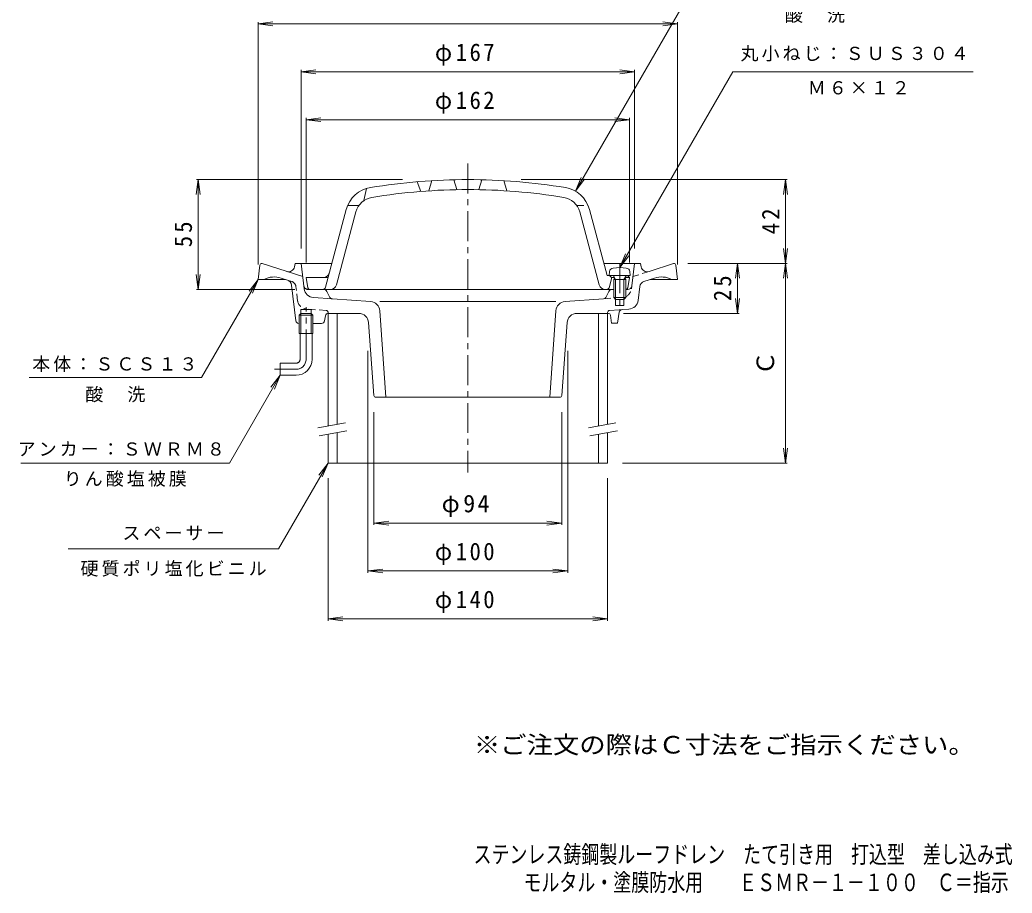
# Model space of a CAD drawing. Units: millimetres, scale not verified, with parts at other scales. Extents: x -268 to 229, y -346 to 314.
# Drawn here: x -267.8 to 229, y -346 to 91.3 of the extents above; entities that cross this region are included whole.
import ezdxf
from ezdxf.enums import TextEntityAlignment as Align

# ---------------------------------------------------------------- set-up
doc = ezdxf.new("R2010")
doc.units = ezdxf.units.MM
doc.header["$LTSCALE"] = 3
for name, pattern in [('CHAIN1', [8, 5, -1, 1, -1]), ('DASHED1', [1.8, 1.2, -0.6]), ('DOUBLE_CHAIN2', [12.8, 9, -1, 0.6, -0.6, 0.6, -1])]:
    doc.linetypes.add(name, pattern=pattern)
for name, color, linetype, lineweight in [('0-0_通り芯', 3, 'Continuous', 9), ('0-2_仕上', 6, 'Continuous', 9), ('0-3_建具', 4, 'Continuous', 9), ('0-4_その他', 7, 'Continuous', 9), ('0-5_寸法', 7, 'Continuous', 9)]:
    doc.layers.add(name, color=color, linetype=linetype, lineweight=lineweight)
doc.layers.add('F-5_F-5ﾚｲﾔ', color=6, linetype='Continuous')
doc.styles.add('ＭＳ ゴシック', font='')
doc.styles.get('ＭＳ ゴシック').set_extended_font_data('MS Gothic')

msp = doc.modelspace()

# ---------------------------------------------------------------- linework, layer by layer
at = {"layer": '0-0_通り芯', "linetype": 'CHAIN1'}
for p, q in [((-43.5, 19.412), (-43.5, -135.435)), ((-124.5, -78.697), (-124.5, -52.664)), ((-140.28, -83.697), (-129.5, -83.697))]:
    msp.add_line(p, q, dxfattribs=at)
at = {"layer": '0-0_通り芯'}
for p, q in [((-147.61, -31.573), (-148.5, -38.697)), ((-146.617, -30.697), (-146.5, -30.697)), ((-146.5, -30.697), (-126.19, -37.296)), ((-130, -30.697), (-130.342, -32.421)), ((-111.624, -30.697), (-130, -30.697)), ((-125.441, -43.393), (-127, -30.697)), ((24.624, -30.697), (43, -30.697)), ((38.619, -41.941), (40, -30.697)), ((43, -30.697), (43.342, -32.421)), ((59.5, -30.697), (47.212, -34.69)), ((59.617, -30.697), (59.5, -30.697)), ((60.609, -31.573), (61.5, -38.697)), ((-148.5, -38.697), (-134.823, -38.697)), ((-133.826, -39.021), (-137.01, -37.986)), ((44.667, -39.722), (50.01, -37.986)), ((61.5, -38.697), (47.823, -38.697)), ((-129.657, -59.373), (-131.774, -41.521)), ((28.603, -43.697), (29.541, -43.697)), ((35.542, -43.697), (36.634, -43.697)), ((41.761, -49.175), (42.616, -42.21)), ((-120.827, -47.771), (-92.216, -49.772)), ((24.479, -48.425), (5.216, -49.772)), ((27.171, -44.75), (25.805, -47.363)), ((34.672, -48.697), (34.672, -51.697)), ((-127.05, -53.697), (-121.95, -53.697)), ((-127.05, -55.697), (-127.05, -53.697)), ((-121.95, -55.697), (-121.95, -53.697)), ((-87.577, -49.772), (0.577, -49.772)), ((-87.577, -54.404), (-84.485, -97.697)), ((0.577, -54.404), (-2.515, -97.697)), ((27.43, -54.233), (37.147, -53.554)), ((-127.05, -55.697), (-127.95, -56.597)), ((-127.95, -56.597), (-121.05, -56.597)), ((-127.95, -65.697), (-127.95, -56.597)), ((-121.95, -55.697), (-127.05, -55.697)), ((-127.05, -65.697), (-127.05, -55.697)), ((-121.95, -55.697), (-121.05, -56.597)), ((-121.95, -55.697), (-121.95, -65.697)), ((-121.05, -56.597), (-121.05, -65.697)), ((-114.771, -56.882), (-115.248, -59.508)), ((-98.156, -55.697), (-113.5, -55.697)), ((26.882, -55.697), (11.156, -55.697)), ((26.5, -55.231), (26.5, -55.697)), ((27.87, -56.546), (28.5, -60.66)), ((32.324, -55.072), (31.5, -60.66)), ((-127.95, -60.697), (-128.167, -60.697)), ((-116.715, -60.697), (-121.05, -60.697)), ((-90.566, -96.768), (-93.168, -60.341)), ((6.168, -60.341), (3.566, -96.768)), ((31.5, -60.66), (28.5, -60.66)), ((-127.95, -65.697), (-121.05, -65.697)), ((-127.5, -78.697), (-127.5, -65.697)), ((-121.5, -78.697), (-121.5, -65.697)), ((-129.5, -80.697), (-137.5, -80.697)), ((-137.5, -86.697), (-137.5, -80.697)), ((-129.5, -86.697), (-137.5, -86.697)), ((-89.569, -97.697), (2.569, -97.697))]:
    msp.add_line(p, q, dxfattribs=at)
at = {"layer": '0-0_通り芯', "linetype": 'DASHED1'}
for p, q in [((47.212, -34.69), (39.19, -37.296)), ((-131.667, -39.722), (-133.826, -39.021)), ((-128.715, -49.55), (-129.616, -42.21)), ((38.441, -43.393), (38.619, -41.941)), ((24.478, -48.413), (29.758, -48.044)), ((-114.43, -54.233), (-124.147, -53.554)), ((-113.5, -55.231), (-113.5, -55.697))]:
    msp.add_line(p, q, dxfattribs=at)
at = {"layer": '0-0_通り芯', "linetype": 'DOUBLE_CHAIN2'}
for p, q in [((-115.603, -43.697), (-123.634, -43.697)), ((-114.171, -44.75), (-112.668, -47.68))]:
    msp.add_line(p, q, dxfattribs=at)
at = {"layer": '0-0_通り芯'}
msp.add_lwpolyline([(30.411, -48.697), (30.411, -51.697), (34.672, -51.697)], dxfattribs=at)
for centre, radius, start, end in [((-146.617, -31.697), 1, 90, 172.8746), ((-133.285, -31.836), 3, 251.99994, 348.7693), ((46.285, -31.836), 3, 191.2307, 288.00006), ((59.617, -31.697), 1, 7.12526, 90), ((-140.409, -48.448), 11, 71.99997, 117.56897), ((-134.753, -41.874), 3, 6.76268, 72.00015), ((45.594, -42.575), 3, 107.99985, 172.99957), ((53.409, -48.448), 11, 62.43103, 108.00003), ((-120.478, -42.784), 5, 186.99902, 266.00024), ((28.603, -45.197), 1.5, 90, 162.6731), ((36.634, -41.697), 2, 270, 353.00002), ((24.373, -46.917), 1.5, 274.00117, 342.67337), ((36.798, -48.566), 5, 273.99976, 352.99933), ((-92.564, -54.76), 5, 4.08577, 86.00006), ((5.564, -54.76), 5, 93.99994, 175.91423), ((27.5, -55.231), 1, 93.99933, 180), ((33.808, -55.291), 1.5, 94, 171.61166), ((-128.167, -59.197), 1.5, 186.76208, 270), ((-116.715, -59.197), 1.5, 270, 348.02353), ((-113.303, -57.193), 1.5, 85.99995, 168.02353), ((-98.156, -60.697), 5, 4.08537, 90), ((11.156, -60.697), 5, 90, 175.91463), ((26.882, -56.697), 1, 8.70119, 90), ((-129.5, -78.697), 2, 270, 0), ((-129.5, -78.697), 8, 270, 0), ((-89.569, -96.697), 1, 184.08583, 270), ((2.569, -96.697), 1, 270, 355.91617)]:
    msp.add_arc(centre, radius, start, end, dxfattribs=at)
at = {"layer": '0-0_通り芯', "linetype": 'DASHED1'}
for centre, radius, start, end in [((-132.594, -42.575), 3, 7.00043, 72.00015), ((33.478, -42.784), 5, 294.36995, 353.00098), ((-123.798, -48.566), 5, 187.00067, 266.00024), ((-114.5, -55.231), 1, 0, 86.00067)]:
    msp.add_arc(centre, radius, start, end, dxfattribs=at)
at = {"layer": '0-0_通り芯', "linetype": 'DOUBLE_CHAIN2'}
for centre, radius, start, end in [((-123.634, -41.697), 2, 186.99998, 270), ((-115.603, -45.197), 1.5, 17.3269, 90), ((-111.373, -46.916), 1.5, 210.53842, 265.99883)]:
    msp.add_arc(centre, radius, start, end, dxfattribs=at)
at = {"layer": '0-0_通り芯', "linetype": 'CHAIN1'}
for radius in [2, 5]:
    msp.add_arc((-129.5, -78.697), radius, 270, 0, dxfattribs=at)
at = {"layer": '0-2_仕上'}
for p, q in [((-68.875, 10.228), (-67, 5.366)), ((-61.5, 10.763), (-63, 5.658)), ((-49, 6.252), (-50.5, 11.221)), ((-38, 6.252), (-36.5, 11.221)), ((-25.5, 10.763), (-24, 5.658)), ((-94.323, 6.83), (-95.5, 0.775)), ((-114.818, -42.616), (-104.367, -3.614)), ((-109.335, -41.473), (-99.538, -4.908)), ((-98.025, -1.697), (-103.712, -1.697)), ((22.336, -41.473), (12.538, -4.908)), ((26.232, -36.697), (17.367, -3.614)), ((-124.5, -37.697), (-123.649, -42.876)), ((-113.5, -37.697), (-124.5, -37.697)), ((26.232, -36.697), (36.5, -36.697)), ((27.191, -42.943), (28.526, -37.684)), ((28.49, -37.685), (27.502, -36.697)), ((28.49, -37.697), (29.85, -37.697)), ((35.233, -37.697), (37.5, -37.697)), ((37.5, -37.697), (36.5, -36.697)), ((37.5, -37.697), (36.649, -42.876)), ((29.541, -43.697), (-122.665, -43.697)), ((35.665, -43.697), (35.542, -43.697))]:
    msp.add_line(p, q, dxfattribs=at)
at = {"layer": '0-2_仕上', "linetype": 'DASHED1'}
msp.add_line((11.025, -1.697), (16.712, -1.697), dxfattribs=at)
at = {"layer": '0-2_仕上', "color": 4, "linetype": 'CHAIN1'}
msp.add_line((32.541, -30.652), (32.541, -52.286), dxfattribs=at)
at = {"layer": '0-2_仕上', "color": 4}
for p, q in [((27.291, -36.697), (27.458, -34.794)), ((37.791, -36.697), (27.291, -36.697)), ((30.411, -38.697), (29.359, -36.824)), ((29.541, -38.697), (29.982, -37.933)), ((29.541, -38.697), (35.541, -38.697)), ((29.541, -38.697), (29.541, -47.827)), ((30.411, -38.697), (30.411, -48.697)), ((34.671, -38.697), (35.723, -36.824)), ((34.671, -38.697), (34.671, -48.697)), ((35.541, -38.697), (35.1, -37.933)), ((35.541, -38.697), (35.541, -47.827)), ((37.791, -36.697), (37.625, -34.794)), ((30.411, -48.697), (29.541, -47.827)), ((29.541, -47.827), (35.541, -47.827)), ((30.411, -48.697), (34.671, -48.697)), ((34.671, -48.697), (35.541, -47.827))]:
    msp.add_line(p, q, dxfattribs=at)
at = {"layer": '0-2_仕上'}
for centre, radius, start, end in [((-43.5, -288.697), 300, 90, 99.36548), ((-43.5, -288.697), 300, 80.63452, 90), ((-89.878, -7.496), 15, 99.36546, 164.99997), ((-43.5, -288.697), 295, 90, 99.36549), ((-43.5, -288.697), 295, 80.63451, 90), ((2.878, -7.496), 15, 15.00003, 80.63454), ((-89.879, -7.496), 10, 99.36548, 165.00003), ((2.879, -7.496), 10, 14.99997, 80.63452), ((-115.802, -34.697), 3, 270, 345.00043), ((-122.665, -42.697), 1, 190.30489, 270), ((-116.259, -42.197), 1.5, 270, 344.99969), ((-112.233, -40.697), 3, 270, 345.00027), ((25.233, -40.697), 3, 194.99973, 270), ((26.222, -42.697), 1, 270, 345.75659), ((35.665, -42.697), 1, 270, 349.69493)]:
    msp.add_arc(centre, radius, start, end, dxfattribs=at)
at = {"layer": '0-2_仕上', "color": 4}
for centre, radius, start, end in [((29.45, -34.968), 2, 96.33817, 175.00002), ((32.541, -62.797), 30, 83.6618, 96.3382), ((35.632, -34.968), 2, 4.99998, 83.66183), ((29.141, -36.947), 0.25, 29.32918, 90), ((35.941, -36.947), 0.25, 90, 150.67082)]:
    msp.add_arc(centre, radius, start, end, dxfattribs=at)
at = {"layer": '0-3_建具'}
for p, q in [((-109, -55.697), (-113.5, -55.697)), ((-113.5, -55.697), (-113.5, -112.125)), ((-109, -55.697), (-109, -111.332)), ((22, -55.697), (26.5, -55.697)), ((22, -55.697), (22, -112.125)), ((26.5, -55.697), (26.5, -111.332)), ((-113.5, -116.187), (-113.5, -130.697)), ((-109, -115.394), (-109, -130.697)), ((22, -116.187), (22, -130.697)), ((26.5, -115.394), (26.5, -130.697)), ((-113.5, -130.697), (26.5, -130.697))]:
    msp.add_line(p, q, dxfattribs=at)
at = {"layer": '0-3_建具', "color": 7}
for p, q in [((-118.614, -113.027), (-104.826, -110.596)), ((16.887, -113.027), (30.674, -110.596)), ((-117.919, -116.966), (-104.132, -114.535)), ((17.581, -116.966), (31.368, -114.535))]:
    msp.add_line(p, q, dxfattribs=at)
at = {"layer": '0-4_その他'}
for p, q in [((-148.5, 89.303), (-141.064, 90.282)), ((-148.5, -31.197), (-148.5, 90.203)), ((61.5, 89.303), (54.064, 90.282)), ((61.5, -31.197), (61.5, 90.203)), ((-148.5, 89.303), (61.5, 89.303)), ((-148.5, 89.303), (-141.064, 88.324)), ((61.5, 89.303), (54.064, 88.324)), ((-127, 65.303), (-119.564, 66.282)), ((-127, -23.197), (-127, 66.203)), ((-127, 65.303), (40, 65.303)), ((-127, 65.303), (-119.564, 64.324)), ((40, 65.303), (32.564, 66.282)), ((40, 65.303), (32.564, 64.324)), ((40, -23.197), (40, 66.203)), ((-124.5, 41.303), (-117.064, 42.282)), ((-124.5, -30.197), (-124.5, 42.203)), ((-124.5, 41.303), (37.5, 41.303)), ((-124.5, 41.303), (-117.064, 40.324)), ((37.5, 41.303), (30.064, 42.282)), ((37.5, 41.303), (30.064, 40.324)), ((37.5, -30.197), (37.5, 42.203)), ((-178.5, 11.303), (-179.479, 3.867)), ((-76.189, 11.303), (-179.4, 11.303)), ((-178.5, -43.697), (-178.5, 11.303)), ((-178.5, 11.303), (-177.521, 3.867)), ((-16.737, 11.303), (116.4, 11.303)), ((115.5, 11.303), (114.521, 3.867)), ((115.5, -30.697), (115.5, 11.303)), ((115.5, 11.303), (116.479, 3.867)), ((115.5, -30.697), (114.521, -23.261)), ((115.5, -30.697), (116.479, -23.261)), ((66.662, -30.697), (116.4, -30.697)), ((91.5, -30.697), (90.521, -38.133)), ((91.5, -55.697), (91.5, -30.697)), ((91.5, -30.697), (92.479, -38.133)), ((115.5, -30.697), (114.521, -38.133)), ((115.5, -130.697), (115.5, -30.697)), ((115.5, -30.697), (116.479, -38.133)), ((-178.5, -43.697), (-179.479, -36.261)), ((-178.5, -43.697), (-177.521, -36.261)), ((-130.165, -43.697), (-179.4, -43.697)), ((91.5, -55.697), (90.521, -48.261)), ((91.5, -55.697), (92.479, -48.261)), ((34.382, -55.697), (92.4, -55.697)), ((-93.5, -74.441), (-93.5, -185.597)), ((6.5, -74.441), (6.5, -185.597)), ((-90.5, -105.197), (-90.5, -161.597)), ((3.5, -105.197), (3.5, -161.597)), ((115.5, -130.697), (114.521, -123.261)), ((115.5, -130.697), (116.479, -123.261)), ((34, -130.697), (116.4, -130.697)), ((-113.5, -138.197), (-113.5, -209.597)), ((26.5, -138.197), (26.5, -209.597)), ((-90.5, -160.697), (-83.064, -159.718)), ((-90.5, -160.697), (3.5, -160.697)), ((-90.5, -160.697), (-83.064, -161.676)), ((3.5, -160.697), (-3.936, -159.718)), ((3.5, -160.697), (-3.936, -161.676)), ((-93.5, -184.697), (-86.064, -183.718)), ((6.5, -184.697), (-0.936, -183.718)), ((-93.5, -184.697), (6.5, -184.697)), ((-93.5, -184.697), (-86.064, -185.676)), ((6.5, -184.697), (-0.936, -185.676)), ((-113.5, -208.697), (-106.064, -207.718)), ((26.5, -208.697), (19.064, -207.718)), ((-113.5, -208.697), (26.5, -208.697)), ((-113.5, -208.697), (-106.064, -209.676)), ((26.5, -208.697), (19.064, -209.676))]:
    msp.add_line(p, q, dxfattribs=at)
at = {"layer": '0-5_寸法'}
for p, q in [((10.378, 5.494), (65.694, 101.303)), ((10.378, 5.494), (13.249, 12.424)), ((10.378, 5.494), (14.944, 11.445)), ((32.541, -32.797), (35.411, -25.868)), ((32.541, -32.797), (37.107, -26.847)), ((-148.5, -38.697), (-176.855, -87.81)), ((-148.5, -38.697), (-153.066, -44.647)), ((-148.5, -38.697), (-151.37, -45.626)), ((-176.855, -87.81), (-263.203, -87.81)), ((-137.5, -86.697), (-162.903, -130.697)), ((-137.5, -86.697), (-142.066, -92.647)), ((-137.5, -86.697), (-140.37, -93.626)), ((-162.903, -130.697), (-267.321, -130.697)), ((-113.5, -130.697), (-138.261, -173.584)), ((-113.5, -130.697), (-118.066, -136.647)), ((-113.5, -130.697), (-116.37, -137.626)), ((-138.261, -173.584), (-243.644, -173.584))]:
    msp.add_line(p, q, dxfattribs=at)
msp.add_lwpolyline([(32.541, -32.797), (89.18, 65.303), (209.518, 65.303)], dxfattribs=at)

# ---------------------------------------------------------------- texts
at = {"layer": '0-4_その他', "color": 2, "style": 'ＭＳ ゴシック'}
msp.add_text('Ｃ', height=8.798, rotation=90, dxfattribs=at).set_placement((112.5, -86.697), align=Align.BOTTOM_LEFT)
at = {"layer": '0-4_その他', "color": 2, "char_height": 8.798, "attachment_point": 7, "style": 'ＭＳ ゴシック'}
for s, insert in [('\\T1.21;\\W0.95;φ167', (-60, 68.303)), ('\\T1.21;\\W0.95;φ162', (-60, 44.303)), ('\\T1.19;φ94', (-56.625, -157.697)), ('\\T1.21;\\W0.95;φ100', (-60, -181.697)), ('\\T1.21;\\W0.95;φ140', (-60, -205.697))]:
    msp.add_mtext(s, dxfattribs=dict(at, insert=insert))
at = {"layer": '0-4_その他', "color": 2, "char_height": 8.798, "attachment_point": 7, "rotation": 90, "style": 'ＭＳ ゴシック'}
for s, insert in [('\\T1.27;\\W0.95;42', (112.5, -16.072)), ('\\T1.27;\\W0.95;55', (-181.5, -22.572)), ('\\T1.27;\\W0.95;25', (88.5, -49.572))]:
    msp.add_mtext(s, dxfattribs=dict(at, insert=insert))
at = {"layer": '0-5_寸法', "char_height": 6.598, "attachment_point": 7, "style": 'ＭＳ ゴシック'}
for s, insert in [('\\T1.17;酸\u3000洗', (115.271, 89.748)), ('\\T1.17;丸小ねじ：ＳＵＳ３０４', (93.043, 70.439)), ('\\T1.17;Ｍ６×１２', (126.703, 53.872)), ('\\T1.17;本体：ＳＣＳ１３', (-261.604, -85.03)), ('\\T1.17;酸\u3000洗', (-235.029, -100.267)), ('\\T1.17;アンカー：ＳＷＲＭ８', (-268.932, -127.246)), ('\\T1.17;りん酸塩被膜', (-245.862, -142.531)), ('\\T1.17;スペーサー', (-216.452, -169.388)), ('\\T1.17;硬質ポリ塩化ビニル', (-237.452, -187.523))]:
    msp.add_mtext(s, dxfattribs=dict(at, insert=insert))
at = {"layer": 'F-5_F-5ﾚｲﾔ', "color": 2, "style": 'ＭＳ ゴシック', "width": 1.1}
msp.add_text('※ご注文の際はＣ寸法をご指示ください。', height=8.798, dxfattribs=at).set_placement((-40.488, -278.777), align=Align.BOTTOM_LEFT)
at = {"layer": 'F-5_F-5ﾚｲﾔ', "style": 'ＭＳ ゴシック', "width": 0.75}
for s, p in [('ステンレス鋳鋼製ルーフドレン\u3000たて引き用\u3000打込型\u3000差し込み式', (-40.667, -333.632)), ('モルタル・塗膜防水用\u3000\u3000ＥＳＭＲ－１－１００\u3000Ｃ＝指示', (-15.661, -347.656))]:
    msp.add_text(s, height=8.798, dxfattribs=at).set_placement(p, align=Align.BOTTOM_LEFT)

doc.saveas('drawing.dxf')
